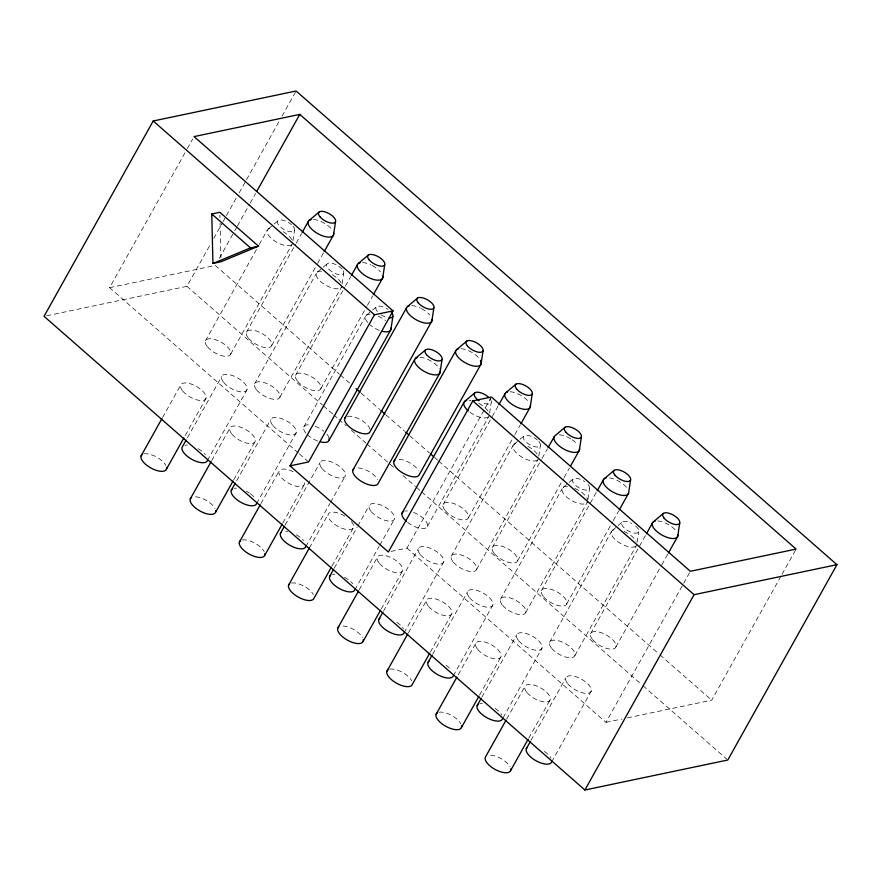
<?xml version="1.0" encoding="UTF-8"?>
<svg xmlns="http://www.w3.org/2000/svg" width="881" height="881" viewBox="0 0 881 881"><rect width="100%" height="100%" fill="white"/><g stroke="black" fill="none" stroke-linecap="round" stroke-linejoin="round"><path stroke-width="0.66" stroke-dasharray="4.41 3.3" d="M292.933 240.887L294.529 230.282M342.092 283.946L343.7 273.352M489.605 413.134L491.202 402.529M538.776 456.193L540.372 445.599M587.946 499.252L589.543 488.658M637.117 542.322L638.714 531.717M298.296 452.933L109.607 287.68L186.662 149.792M187.334 148.592L192.697 139M46.726 315.761L186.926 286.314L210.372 244.378M213.72 238.388L222.419 222.805M223.091 221.616L225.778 216.814M226.439 215.614L236.482 197.641M239.169 192.851L245.865 180.869M246.537 179.669L279.343 120.95M282.03 116.16L296.093 90.996M219.369 258.276L234.115 231.901M234.786 230.701L236.791 227.1M237.463 225.899L249.532 204.326M250.193 203.126L255.556 193.534M162.556 417.517L180.66 385.129M205.383 340.881L256.558 249.312M259.223 244.555L267.196 230.282M185.208 435.566L205.989 398.366M230.712 354.129L292.525 243.53M187.466 437.703L221.671 376.517M246.394 332.269L295.575 244.268M296.236 243.079L301.555 233.564M207.442 460.543L246.999 389.765M271.722 345.517L316.918 264.652M317.589 263.463L323.569 252.759M211.726 460.576L229.831 428.188M254.554 383.951L316.367 273.341M233.707 479.826L255.16 441.436M279.883 397.188L341.696 286.589A14.316 6.167 29.2 0 1 322.16 282.812A14.316 6.167 29.2 0 1 321.62 271.172M236.637 480.762L270.83 419.576M295.564 375.339L344.746 287.327M345.407 286.138L350.726 276.623M256.613 503.602L296.17 432.824M320.893 388.587L366.749 306.522M367.421 305.333L372.74 295.818M260.897 503.646L278.991 471.247M303.725 427.01L365.538 316.411M282.878 522.885L304.33 484.495M285.136 525.021L320.001 462.635M305.773 546.672L329.912 503.48M330.584 502.28L345.341 475.883M309.396 547.905L328.161 514.306M332.038 565.943L353.501 527.554M334.306 568.091L357.102 527.29M357.774 526.1L369.172 505.705M354.944 589.73L379.083 546.539M379.755 545.339L394.501 518.942M359.228 589.763L377.332 557.376M391.021 551.429L406.945 548.081L490.706 398.201M381.209 609.013L402.672 570.624M427.395 526.375L489.208 415.777M383.477 611.15L418.343 548.764M443.066 504.527L491.587 417.704M492.248 416.515L498.228 405.811M404.115 632.789L443.672 562.012M468.395 517.764L514.262 435.71M514.922 434.52L520.242 425.005M408.399 632.822L426.503 600.435M451.226 556.197L513.039 445.599M430.38 652.072L451.832 613.683M476.566 569.445L538.368 458.847M432.648 654.209L467.514 591.823M492.237 547.586L541.419 459.585M542.079 458.395L547.398 448.881M453.286 675.859L492.842 605.071M517.565 560.834L563.433 478.768M564.093 477.579L569.412 468.075M458.241 674.692L475.674 643.493M500.397 599.256L562.21 488.658M479.55 695.131L501.003 656.741M525.726 612.504L587.539 501.906A14.316 6.167 29.2 0 1 568.003 498.128A14.316 6.167 29.2 0 1 567.474 486.477M481.808 697.267L516.684 634.882M541.408 590.644L596.569 491.939M503.128 717.718L542.013 648.13M566.736 603.892L612.603 521.838M613.264 520.649L618.583 511.134M506.74 718.951L524.845 686.563M549.568 642.315L611.381 531.717M528.721 738.201L550.173 699.8M574.897 655.563L636.71 544.965M530.979 740.337L565.844 677.952M590.578 633.703L645.74 534.998M551.627 761.977L591.184 691.2M615.907 646.951L661.102 566.087M661.763 564.897L667.754 554.193M406.945 548.081L605.941 722.365L683.006 584.477M683.678 583.277L690.374 571.284M627.36 717.872L711.683 700.164L781.381 575.458M782.053 574.258L796.127 549.083M268.198 229.005L273.209 224.776M274.211 223.928L278.231 220.547M317.358 272.064L327.391 263.617M366.529 315.123L371.551 310.905M372.553 310.057L376.561 306.676M514.041 444.31L519.052 440.093M520.054 439.245L524.074 435.864M563.212 487.38L568.223 483.151M569.225 482.303L573.245 478.923M612.372 530.439L617.394 526.21M618.396 525.362L622.404 521.981M109.607 287.68L215.349 265.467L339.438 374.15M605.941 722.365L621.997 718.995M340.473 375.053L349.779 383.202M361.144 393.168L379.766 409.467M385.966 414.896L404.577 431.194M409.753 435.732L429.399 452.933M434.564 457.459L437.67 460.179M438.705 461.082L658.955 653.977M659.99 654.88L711.683 700.164M186.926 286.314L322.402 404.963M323.437 405.866L332.743 414.026M333.778 414.929L337.919 418.552M338.954 419.455L346.189 425.798M351.365 430.324L365.835 443M366.87 443.914L393.763 467.459M403.069 475.608L415.48 486.477M416.515 487.38L420.644 491.003M421.68 491.917L641.952 684.823M642.987 685.737L726.759 759.092M299.32 453.836L308.603 461.963M219.898 215.041L219.964 217.783M220.096 223.278L220.911 257.637M304.463 482.766A14.316 6.167 29.2 0 1 291.699 484.759A14.316 6.167 29.2 0 1 278.848 471.776A14.316 6.167 29.2 0 1 293.858 472.051M351.343 521.497A14.316 6.167 29.2 0 1 344.196 529.007A14.316 6.167 29.2 0 1 328.018 514.845A14.316 6.167 29.2 0 1 346.233 517.026M291.402 583.068A14.316 6.167 29.2 0 1 313.339 594.543M285.708 531.243A14.316 6.167 29.2 0 1 287.647 531.474M296.401 534.822A14.316 6.167 29.2 0 1 303.615 540.615M143.889 453.88A14.316 6.167 29.2 0 1 165.826 465.355M184.9 445.279A14.316 6.167 29.2 0 1 187.367 445.125M198.06 448.693A14.316 6.167 29.2 0 1 205.284 454.486M195.527 496.796A14.316 6.167 29.2 0 1 214.997 508.414M234.071 488.338A14.316 6.167 29.2 0 1 236.537 488.184M246.14 491.158A14.316 6.167 29.2 0 1 249.334 493.074M250.336 493.778A14.316 6.167 29.2 0 1 253.761 496.785M242.231 540.009A14.316 6.167 29.2 0 1 264.168 551.484M332.412 574.456A14.316 6.167 29.2 0 1 334.879 574.313M344.471 577.286A14.316 6.167 29.2 0 1 352.785 583.674M343.039 625.984A14.316 6.167 29.2 0 1 362.509 637.602M396.846 622.261A14.316 6.167 29.2 0 1 403.52 628.99M389.732 669.197A14.316 6.167 29.2 0 1 411.68 680.672M446.017 665.32A14.316 6.167 29.2 0 1 451.127 669.802M438.903 712.255A14.316 6.167 29.2 0 1 460.851 723.73M479.914 703.644A14.316 6.167 29.2 0 1 482.381 703.49M495.188 708.39A14.316 6.167 29.2 0 1 501.851 715.119M490.541 755.171A14.316 6.167 29.2 0 1 510.011 766.789M544.359 751.449A14.316 6.167 29.2 0 1 551.021 758.178M313.46 219.501A14.316 6.167 29.2 0 1 331.377 228.862M291.534 244.808A14.316 6.167 29.2 0 1 271.623 238.641A14.316 6.167 29.2 0 1 272.46 228.113M283.153 231.681A14.316 6.167 29.2 0 1 291.93 239.731M293.087 226.23A9.592 4.13 29.2 0 1 287.558 231.031A9.592 4.13 29.2 0 1 277.713 221.087A9.592 4.13 29.2 0 1 291.556 224.688M362.631 262.56A14.316 6.167 29.2 0 1 371.121 264.983M372.234 265.544A14.316 6.167 29.2 0 1 380.548 271.932M332.313 274.751A14.316 6.167 29.2 0 1 341.101 282.801M343.293 270.808A9.592 4.13 29.2 0 1 336.729 274.09A9.592 4.13 29.2 0 1 326.598 265.214A9.592 4.13 29.2 0 1 336.685 265.005M338.833 266.293A9.592 4.13 29.2 0 1 342.257 269.289M411.801 305.619A14.316 6.167 29.2 0 1 420.292 308.053M421.404 308.603A14.316 6.167 29.2 0 1 429.719 314.991M379.359 330.364A14.316 6.167 29.2 0 1 369.965 324.759M367.696 322.468A14.316 6.167 29.2 0 1 370.791 314.231M378.158 316.147A14.316 6.167 29.2 0 1 385.548 320.563M385.162 316.885A9.592 4.13 29.2 0 1 380.768 314.594M377.343 311.588A9.592 4.13 29.2 0 1 377.762 306.181A9.592 4.13 29.2 0 1 387.992 309.352M347.521 416.372A14.316 6.167 29.2 0 1 361.221 420.116A14.316 6.167 29.2 0 1 370.196 429.917M317.545 440.974A14.316 6.167 29.2 0 1 308.152 435.357M305.883 433.067A14.316 6.167 29.2 0 1 310.927 425.06M315.233 426.294A14.316 6.167 29.2 0 1 323.734 431.161M326.895 434.201A14.316 6.167 29.2 0 1 329.186 438.518M460.972 348.689A14.316 6.167 29.2 0 1 478.89 358.049M419.962 357.29A14.316 6.167 29.2 0 1 439.432 368.919M399.159 459.287A14.316 6.167 29.2 0 1 418.629 470.906M358.149 467.899A14.316 6.167 29.2 0 1 377.619 479.517M657.644 520.935A14.316 6.167 29.2 0 1 675.562 530.296M635.708 546.242A14.316 6.167 29.2 0 1 615.808 540.075A14.316 6.167 29.2 0 1 616.645 529.547M624.001 531.463A14.316 6.167 29.2 0 1 636.115 541.165M635.741 526.122A9.592 4.13 29.2 0 1 634.551 533.126A9.592 4.13 29.2 0 1 621.744 524.448A9.592 4.13 29.2 0 1 631.699 523.38M609.421 477.954A14.316 6.167 29.2 0 1 627.955 489.495M574.83 488.393A14.316 6.167 29.2 0 1 587.682 500.177M588.101 484.605A9.592 4.13 29.2 0 1 583.31 489.627A9.592 4.13 29.2 0 1 572.474 480.134A9.592 4.13 29.2 0 1 584.676 481.599M559.314 434.807A14.316 6.167 29.2 0 1 571.075 439.024M572.11 439.696A14.316 6.167 29.2 0 1 577.22 444.178M537.377 460.124A14.316 6.167 29.2 0 1 517.477 453.946A14.316 6.167 29.2 0 1 518.303 443.418M527.906 446.403A14.316 6.167 29.2 0 1 537.773 455.048M538.93 441.535A9.592 4.13 29.2 0 1 533.412 446.337A9.592 4.13 29.2 0 1 523.556 436.392A9.592 4.13 29.2 0 1 537.41 440.004M510.143 391.748A14.316 6.167 29.2 0 1 528.049 401.108M488.206 417.065A14.316 6.167 29.2 0 1 469.199 411.625M469.133 400.359A14.316 6.167 29.2 0 1 471.071 400.591M478.735 403.333A14.316 6.167 29.2 0 1 488.603 411.978M489.759 398.476A9.592 4.13 29.2 0 1 490.001 403.685A9.592 4.13 29.2 0 1 481.246 402M413.563 512.423A14.316 6.167 29.2 0 1 426.999 527.08A14.316 6.167 29.2 0 1 406.493 521.486M404.853 511.112A14.316 6.167 29.2 0 1 407.319 510.958M322.16 468.692A14.316 6.167 29.2 0 0 344.339 477.161A14.316 6.167 29.2 0 0 331.509 461.93A14.316 6.167 29.2 0 0 322.16 468.692M371.33 511.751A14.316 6.167 29.2 0 0 393.51 520.231A14.316 6.167 29.2 0 0 380.68 504.989A14.316 6.167 29.2 0 0 371.33 511.751M420.501 554.821A14.316 6.167 29.2 0 0 442.68 563.289A14.316 6.167 29.2 0 0 429.851 548.048A14.316 6.167 29.2 0 0 420.501 554.821M379.491 563.433A14.316 6.167 29.2 0 0 401.67 571.901A14.316 6.167 29.2 0 0 388.84 556.66A14.316 6.167 29.2 0 0 379.491 563.433M231.989 434.245A14.316 6.167 29.2 0 0 254.157 442.714A14.316 6.167 29.2 0 0 241.339 427.472A14.316 6.167 29.2 0 0 231.989 434.245M272.989 425.633A14.316 6.167 29.2 0 0 295.168 434.102A14.316 6.167 29.2 0 0 282.338 418.86A14.316 6.167 29.2 0 0 272.989 425.633M223.829 382.574A14.316 6.167 29.2 0 0 245.997 391.043A14.316 6.167 29.2 0 0 233.179 375.802A14.316 6.167 29.2 0 0 223.829 382.574M469.672 597.88A14.316 6.167 29.2 0 0 491.84 606.348A14.316 6.167 29.2 0 0 479.022 591.107A14.316 6.167 29.2 0 0 469.672 597.88M428.662 606.491A14.316 6.167 29.2 0 0 450.841 614.96A14.316 6.167 29.2 0 0 438.011 599.719A14.316 6.167 29.2 0 0 428.662 606.491M518.843 640.939A14.316 6.167 29.2 0 0 541.011 649.418A14.316 6.167 29.2 0 0 528.193 634.177A14.316 6.167 29.2 0 0 518.843 640.939M477.832 649.55A14.316 6.167 29.2 0 0 500.001 658.019A14.316 6.167 29.2 0 0 487.182 642.789A14.316 6.167 29.2 0 0 477.832 649.55M527.003 692.609A14.316 6.167 29.2 0 0 549.171 701.089A14.316 6.167 29.2 0 0 536.353 685.847A14.316 6.167 29.2 0 0 527.003 692.609M568.003 684.008A14.316 6.167 29.2 0 0 590.182 692.477A14.316 6.167 29.2 0 0 577.352 677.236A14.316 6.167 29.2 0 0 568.003 684.008M182.819 391.175A14.316 6.167 29.2 0 0 204.987 399.655A14.316 6.167 29.2 0 0 192.168 384.413A14.316 6.167 29.2 0 0 182.819 391.175M445.224 510.573A14.316 6.167 29.2 0 0 467.404 519.052A14.316 6.167 29.2 0 0 454.574 503.811A14.316 6.167 29.2 0 0 445.224 510.573M248.552 338.326A14.316 6.167 29.2 0 0 270.72 346.806A14.316 6.167 29.2 0 0 257.902 331.564A14.316 6.167 29.2 0 0 248.552 338.326M207.542 346.938A14.316 6.167 29.2 0 0 229.721 355.406A14.316 6.167 29.2 0 0 216.891 340.176A14.316 6.167 29.2 0 0 207.542 346.938M297.723 381.396A14.316 6.167 29.2 0 0 319.891 389.865A14.316 6.167 29.2 0 0 307.073 374.623A14.316 6.167 29.2 0 0 297.723 381.396M256.712 389.997A14.316 6.167 29.2 0 0 278.881 398.476A14.316 6.167 29.2 0 0 266.062 383.235A14.316 6.167 29.2 0 0 256.712 389.997M592.737 639.76A14.316 6.167 29.2 0 0 614.905 648.24A14.316 6.167 29.2 0 0 602.086 632.999A14.316 6.167 29.2 0 0 592.737 639.76M551.726 648.372A14.316 6.167 29.2 0 0 573.894 656.852A14.316 6.167 29.2 0 0 561.076 641.61A14.316 6.167 29.2 0 0 551.726 648.372M543.566 596.701A14.316 6.167 29.2 0 0 565.734 605.17A14.316 6.167 29.2 0 0 552.916 589.929A14.316 6.167 29.2 0 0 543.566 596.701M502.555 605.313A14.316 6.167 29.2 0 0 524.735 613.782A14.316 6.167 29.2 0 0 511.905 598.54A14.316 6.167 29.2 0 0 502.555 605.313M494.395 553.642A14.316 6.167 29.2 0 0 516.574 562.111A14.316 6.167 29.2 0 0 503.745 546.87A14.316 6.167 29.2 0 0 494.395 553.642M453.385 562.254A14.316 6.167 29.2 0 0 475.564 570.723A14.316 6.167 29.2 0 0 462.734 555.482A14.316 6.167 29.2 0 0 453.385 562.254"/><path stroke-width="1.32" d="M335.54 221.671L333.536 234.919L324.23 251.57M384.711 264.74L382.706 277.978L373.401 294.628M392.871 316.411L390.867 329.659L329.054 440.258M433.87 307.799L431.877 321.047L370.064 431.646A14.316 6.167 29.2 0 1 353.567 429.928A14.316 6.167 29.2 0 1 345.726 417.12M442.042 359.47L440.037 372.718L378.224 483.317A14.316 6.167 29.2 0 1 361.728 481.599A14.316 6.167 29.2 0 1 353.887 468.791M483.041 350.858L481.048 364.106L419.235 474.705A14.316 6.167 29.2 0 1 402.738 472.987A14.316 6.167 29.2 0 1 394.897 460.179M532.212 393.928L530.208 407.165L520.902 423.816M581.383 436.987L579.379 450.235L570.745 465.697M619.244 509.945L628.549 493.294L630.554 480.046M679.725 523.105L677.72 536.353L668.415 553.004M153.206 120.994L44.05 316.323L584.907 790.004L727.794 760.006L836.95 564.677L296.093 90.996L153.206 120.994L374.469 314.781L393.036 310.883L194.04 136.599L299.782 114.398L796.127 549.083L690.374 571.284L491.378 397.001L472.811 400.899L388.378 551.98L290.036 465.862L374.469 314.781M256.9 191.133L299.782 114.398M141.103 455.906L161.884 418.717M166.432 469.155L183.865 437.967M186.133 440.104L182.103 447.295A14.316 6.167 29.2 0 0 192.576 459.739A14.316 6.167 29.2 0 0 207.442 460.543M302.216 232.375L308.207 221.671M190.263 498.965L211.055 461.776M215.603 512.213L233.036 481.026M231.274 490.365L235.293 483.162M351.387 275.434L357.367 264.74M239.434 542.035L260.225 504.835M393.036 310.883L308.603 461.963L290.036 465.862M264.774 555.283L282.206 524.085M280.444 533.423L284.464 526.221M344.724 418.398L406.537 307.799M288.605 585.094L309.396 547.905M352.885 470.069L414.698 359.47M331.377 567.144L313.933 598.342A14.316 6.167 29.2 0 1 297.448 596.624A14.316 6.167 29.2 0 1 289.607 583.817M329.615 576.482L333.635 569.28M393.895 461.457L455.708 350.858M337.775 628.153L358.556 590.964M402.055 513.127L463.869 402.529M363.104 641.401L380.537 610.214M378.786 619.541L382.806 612.35M498.899 404.621L504.879 393.917M386.946 671.223L407.727 634.023M429.708 653.273L412.275 684.46A14.316 6.167 29.2 0 1 395.778 682.753A14.316 6.167 29.2 0 1 387.937 669.934M427.946 662.611L431.976 655.409M548.07 447.691L554.05 436.987M436.117 714.282L456.898 677.093M461.446 727.53L478.879 696.331M477.117 705.67L481.147 698.468M597.23 490.75L603.221 480.046M506.068 720.151L485.277 757.341A14.316 6.167 29.2 0 0 497.424 770.6A14.316 6.167 29.2 0 0 510.749 768.86M510.617 770.589L528.049 739.401M526.287 748.729L530.307 741.538M646.401 533.809L652.38 523.105M584.907 790.004L694.074 594.686L836.95 564.677M309.198 220.393L319.23 211.947M358.369 263.452L368.401 255.005M407.54 306.522L417.572 298.064M415.7 358.193L425.732 349.735M456.71 349.581L466.743 341.123M464.871 401.251L474.903 392.805M505.881 392.64L515.914 384.193M565.073 427.252L555.052 435.699A14.316 6.167 29.2 0 0 564.523 449.431A14.316 6.167 29.2 0 0 579.522 448.495M604.212 478.768L614.244 470.311M653.383 521.827L663.415 513.381M212.938 263.452L250.468 247.891L258.54 246.195L219.832 212.288L211.759 213.984L212.938 263.452L221.01 261.756L258.54 246.195M472.811 400.899L694.074 594.686M211.759 213.984L250.468 247.891M355.979 388.631L360.12 392.254M380.801 410.37L384.931 413.993M405.612 432.108L408.718 434.818M430.435 453.836L433.529 456.556M305.773 546.672A14.316 6.167 29.2 0 1 289.276 544.954A14.316 6.167 29.2 0 1 281.446 532.146M264.906 553.543A14.316 6.167 29.2 0 1 249.907 554.479A14.316 6.167 29.2 0 1 240.436 540.747M166.564 467.426A14.316 6.167 29.2 0 1 151.565 468.351A14.316 6.167 29.2 0 1 142.094 454.629M215.735 510.484A14.316 6.167 29.2 0 1 200.736 511.409A14.316 6.167 29.2 0 1 191.265 497.688M256.613 503.602A14.316 6.167 29.2 0 1 240.117 501.884A14.316 6.167 29.2 0 1 232.276 489.076M354.944 589.73A14.316 6.167 29.2 0 1 338.447 588.012A14.316 6.167 29.2 0 1 330.617 575.205M363.247 639.672A14.316 6.167 29.2 0 1 348.248 640.597A14.316 6.167 29.2 0 1 338.778 626.876M404.115 632.789A14.316 6.167 29.2 0 1 387.618 631.071A14.316 6.167 29.2 0 1 379.777 618.264M453.286 675.859A14.316 6.167 29.2 0 1 436.789 674.141A14.316 6.167 29.2 0 1 428.948 661.323M461.578 725.801A14.316 6.167 29.2 0 1 446.59 726.726A14.316 6.167 29.2 0 1 437.108 713.004M502.456 718.918A14.316 6.167 29.2 0 1 485.96 717.2A14.316 6.167 29.2 0 1 478.119 704.393M551.627 761.977A14.316 6.167 29.2 0 1 535.13 760.259A14.316 6.167 29.2 0 1 527.29 747.451M333.668 233.19A14.316 6.167 29.2 0 1 317.039 233.201A14.316 6.167 29.2 0 1 310.993 219.655M382.839 276.249A14.316 6.167 29.2 0 1 366.21 276.271A14.316 6.167 29.2 0 1 360.164 262.714M432.009 319.307A14.316 6.167 29.2 0 1 415.38 319.329A14.316 6.167 29.2 0 1 409.335 305.773M390.999 327.919A14.316 6.167 29.2 0 1 382.629 331.388M391.417 312.348A9.592 4.13 29.2 0 1 389.347 317.865M329.186 438.518A14.316 6.167 29.2 0 1 320.816 441.987M480.442 360.307A14.316 6.167 29.2 0 1 466.181 363.302A14.316 6.167 29.2 0 1 458.505 348.832M440.17 370.989A14.316 6.167 29.2 0 1 423.541 371A14.316 6.167 29.2 0 1 417.495 357.444M677.852 534.624A14.316 6.167 29.2 0 1 661.224 534.635A14.316 6.167 29.2 0 1 655.178 521.089M628.549 493.294A14.316 6.167 29.2 0 1 610.489 490.574A14.316 6.167 29.2 0 1 606.007 478.02M530.351 405.436A14.316 6.167 29.2 0 1 513.711 405.447A14.316 6.167 29.2 0 1 507.676 391.902M468.307 410.887A14.316 6.167 29.2 0 1 466.666 400.514M479.099 400.712A9.592 4.13 29.2 0 1 475.443 392.508A9.592 4.13 29.2 0 1 488.239 396.935M406.493 521.486A14.316 6.167 29.2 0 1 403.058 511.85M320.012 216.858A9.592 4.13 29.2 0 0 334.868 222.53A9.592 4.13 29.2 0 0 326.278 212.321A9.592 4.13 29.2 0 0 320.012 216.858M369.183 259.917A9.592 4.13 29.2 0 0 384.039 265.599A9.592 4.13 29.2 0 0 375.438 255.38A9.592 4.13 29.2 0 0 369.183 259.917M418.343 302.976A9.592 4.13 29.2 0 0 433.21 308.658A9.592 4.13 29.2 0 0 424.609 298.45A9.592 4.13 29.2 0 0 418.343 302.976M426.514 354.658A9.592 4.13 29.2 0 0 441.37 360.329A9.592 4.13 29.2 0 0 432.769 350.12A9.592 4.13 29.2 0 0 426.514 354.658M467.514 346.046A9.592 4.13 29.2 0 0 482.37 351.717A9.592 4.13 29.2 0 0 473.78 341.509A9.592 4.13 29.2 0 0 467.514 346.046M664.197 518.292A9.592 4.13 29.2 0 0 679.053 523.964A9.592 4.13 29.2 0 0 670.452 513.755A9.592 4.13 29.2 0 0 664.197 518.292M615.026 475.233A9.592 4.13 29.2 0 0 629.882 480.905A9.592 4.13 29.2 0 0 621.292 470.696A9.592 4.13 29.2 0 0 615.026 475.233M565.855 432.164A9.592 4.13 29.2 0 0 580.711 437.846A9.592 4.13 29.2 0 0 572.121 427.637A9.592 4.13 29.2 0 0 565.855 432.164M516.684 389.105A9.592 4.13 29.2 0 0 531.54 394.787A9.592 4.13 29.2 0 0 522.951 384.568A9.592 4.13 29.2 0 0 516.684 389.105"/></g></svg>
